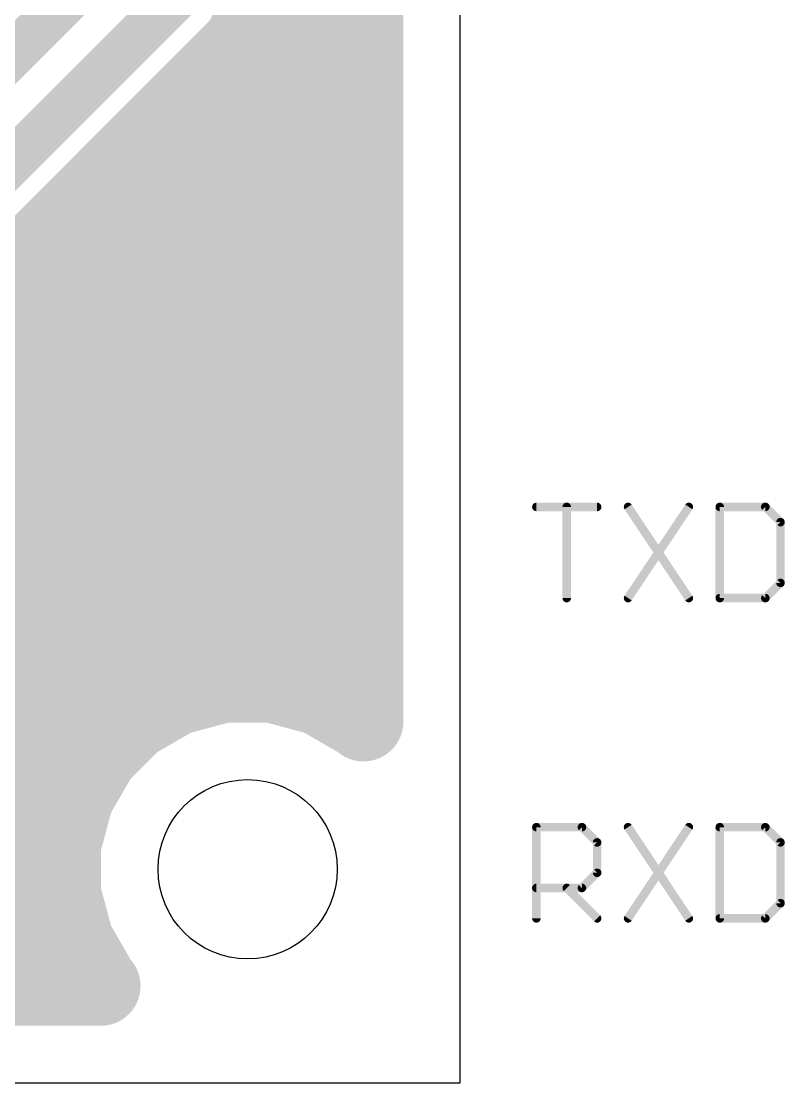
# Model space of a CAD drawing. Extents: x -16.2 to 78.2, y -6.3 to 50.2.
# Drawn here: x 63.59 to 77.22, y 0 to 18.94 of the extents above; entities that cross this region are included whole.
import ezdxf

# ---------------------------------------------------------------- set-up
doc = ezdxf.new("R2010")
doc.units = 0
for name, color, linetype in [('16', 175, 'CONTINUOUS'), ('20', 7, 'CONTINUOUS'), ('48', 253, 'CONTINUOUS')]:
    doc.layers.add(name, color=color, linetype=linetype)

msp = doc.modelspace()

# ---------------------------------------------------------------- linework, layer by layer
at = {"layer": '16'}
for points, const_width in [([(69.6978, 43.7199), (69.6978, 6.4451)], 1.4224), ([(67.7799, 19.0846), (67.7799, 30.7629)], 1.4224), ([(61.2775, 14.2875), (66.3575, 19.3675)], 0.8128), ([(61.9125, 16.8275), (64.4525, 19.3675)], 0.8128), ([(67.5633, 18.5618), (67.7799, 19.0846)], 1.4224), ([(62.0832, 13.0816), (67.5633, 18.5618)], 1.4224), ([(67.4928, 18.4912), (69.6978, 18.4912)], 1.4224), ([(66.0704, 17.0688), (69.6978, 17.0688)], 1.4224), ([(64.648, 15.6464), (69.6978, 15.6464)], 1.4224), ([(63.2256, 14.224), (69.6978, 14.224)], 1.4224), ([(61.3879, 12.8016), (69.6978, 12.8016)], 1.4224), ([(61.7205, 11.3792), (69.6978, 11.3792)], 1.4224), ([(61.7486, 9.9568), (69.6978, 9.9568)], 1.4224), ([(61.7802, 8.5344), (69.6978, 8.5344)], 1.4224), ([(61.8035, 7.112), (67.0954, 7.112)], 1.4224), ([(67.1895, 7.1372), (66.3432, 6.9105)], 1.4224), ([(68.0655, 7.1372), (67.1895, 7.1372)], 1.4224), ([(68.9117, 6.9105), (68.0655, 7.1372)], 1.4224), ([(68.1596, 7.112), (69.6978, 7.112)], 1.4224), ([(66.3432, 6.9105), (65.5846, 6.4724)], 1.4224), ([(69.6704, 6.4724), (68.9117, 6.9105)], 1.4224), ([(65.5846, 6.4724), (64.9651, 5.8529)], 1.4224), ([(69.6978, 6.4451), (69.6704, 6.4724)], 1.4224), ([(64.9651, 5.8529), (64.527, 5.0943)], 1.4224), ([(61.5612, 5.6896), (64.8708, 5.6896)], 1.4224), ([(64.527, 5.0943), (64.3003, 4.248)], 1.4224), ([(61.9125, 4.2672), (64.3054, 4.2672)], 1.4224), ([(64.3003, 4.248), (64.3003, 3.372)], 1.4224), ([(64.3003, 3.372), (64.527, 2.5257)], 1.4224), ([(61.3663, 2.8448), (64.4416, 2.8448)], 1.4224), ([(64.527, 2.5257), (64.9651, 1.7671)], 1.4224), ([(63.5, 2.54), (63.1825, 2.54)], 0.6096), ([(64.9651, 1.7671), (65.0049, 1.7272)], 1.4224), ([(65.0049, 1.7272), (36.9189, 1.7272)], 1.4224)]:
    msp.add_lwpolyline(points, dxfattribs=dict(at, const_width=const_width))
for points, const_width in [([(68.1084, 18.9485, 1), (67.4514, 19.2206)], 0.7112), ([(67.4243, 19.0846, 1), (68.1355, 19.0846)], 0.7112), ([(67.4928, 18.8468, 1), (67.4928, 18.1356)], 0.7112), ([(67.8148, 18.3103, 1), (67.3119, 18.8132)], 0.7112), ([(69.6978, 18.1356, 1), (69.6978, 18.8468)], 0.7112), ([(67.2348, 18.6979, 1), (67.8919, 18.4257)], 0.7112), ([(66.0704, 17.4244, 1), (66.0704, 16.7132)], 0.7112), ([(69.6978, 16.7132, 1), (69.6978, 17.4244)], 0.7112), ([(64.648, 16.002, 1), (64.648, 15.2908)], 0.7112), ([(69.6978, 15.2908, 1), (69.6978, 16.002)], 0.7112), ([(69.6978, 13.8684, 1), (69.6978, 14.5796)], 0.7112), ([(69.6978, 12.446, 1), (69.6978, 13.1572)], 0.7112), ([(69.6978, 11.0236, 1), (69.6978, 11.7348)], 0.7112), ([(69.6978, 9.6012, 1), (69.6978, 10.3124)], 0.7112), ([(69.6978, 8.1788, 1), (69.6978, 8.89)], 0.7112), ([(67.1895, 7.4928, 1), (67.1895, 6.7816)], 0.7112), ([(67.0954, 6.7564, 1), (67.0954, 7.4676)], 0.7112), ([(67.2815, 6.7937, 1), (67.0974, 7.4807)], 0.7112), ([(68.1576, 7.4807, 1), (67.9735, 6.7937)], 0.7112), ([(68.1596, 7.4676, 1), (68.1596, 6.7564)], 0.7112), ([(68.0655, 6.7816, 1), (68.0655, 7.4928)], 0.7112), ([(69.6978, 6.7564, 1), (69.6978, 7.4676)], 0.7112), ([(66.2512, 7.2539, 1), (66.4353, 6.567)], 0.7112), ([(66.521, 6.6025, 1), (66.1654, 7.2184)], 0.7112), ([(69.0896, 7.2184, 1), (68.7339, 6.6025)], 0.7112), ([(68.8197, 6.567, 1), (69.0038, 7.2539)], 0.7112), ([(65.4067, 6.7804, 1), (65.7624, 6.1645)], 0.7112), ([(65.836, 6.221, 1), (65.3331, 6.7239)], 0.7112), ([(69.9219, 6.7239, 1), (69.419, 6.221)], 0.7112), ([(69.4463, 6.1936, 1), (69.9493, 6.6965)], 0.7112), ([(69.4926, 6.1645, 1), (69.8482, 6.7804)], 0.7112), ([(69.3422, 6.4451, 1), (70.0534, 6.4451)], 0.7112), ([(64.7136, 6.1044, 1), (65.2165, 5.6015)], 0.7112), ([(65.273, 5.6751, 1), (64.6571, 6.0307)], 0.7112), ([(64.8708, 5.334, 1), (64.8708, 6.0452)], 0.7112), ([(64.8705, 5.0022, 1), (64.1836, 5.1863)], 0.7112), ([(64.2191, 5.2721, 1), (64.835, 4.9164)], 0.7112), ([(64.6559, 4.248, 1), (63.9447, 4.248)], 0.7112), ([(64.3054, 3.9116, 1), (64.3054, 4.6228)], 0.7112), ([(63.9568, 4.3401, 1), (64.6438, 4.156)], 0.7112), ([(64.6438, 3.464, 1), (63.9568, 3.2799)], 0.7112), ([(63.9447, 3.372, 1), (64.6559, 3.372)], 0.7112), ([(64.4416, 2.4892, 1), (64.4416, 3.2004)], 0.7112), ([(64.835, 2.7035, 1), (64.2191, 2.3479)], 0.7112), ([(63.5, 2.3876, 1), (63.5, 2.6924)], 0.3048), ([(64.1836, 2.4337, 1), (64.8705, 2.6178)], 0.7112), ([(65.2165, 2.0185, 1), (64.7136, 1.5156)], 0.7112), ([(64.6571, 1.5892, 1), (65.273, 1.9449)], 0.7112), ([(64.7535, 1.4757, 1), (65.2564, 1.9787)], 0.7112), ([(65.0049, 1.3716, 1), (65.0049, 2.0828)], 0.7112)]:
    msp.add_lwpolyline(points, format="xyb", dxfattribs=dict(at, const_width=const_width))
at = {"layer": '20'}
for p, q in [((71.425, 0), (71.425, 50.155)), ((-0.3175, 0), (71.425, 0))]:
    msp.add_line(p, q, dxfattribs=at)
msp.add_circle((67.6275, 3.81), 1.6, dxfattribs=at)
at = {"layer": '48', "const_width": 0.1524}
for points in [[(72.7837, 10.2757), (73.8684, 10.2757)], [(73.326, 8.6487), (73.326, 10.2757)], [(74.4209, 10.2757), (75.5055, 8.6487)], [(75.5055, 10.2757), (74.4209, 8.6487)], [(76.058, 10.2757), (76.058, 8.6487)], [(76.8715, 10.2757), (76.058, 10.2757)], [(77.1427, 10.0045), (76.8715, 10.2757)], [(77.1427, 8.9199), (77.1427, 10.0045)], [(76.8715, 8.6487), (77.1427, 8.9199)], [(76.058, 8.6487), (76.8715, 8.6487)], [(72.7837, 2.9337), (72.7837, 4.5607)], [(72.7837, 4.5607), (73.5972, 4.5607)], [(73.5972, 4.5607), (73.8684, 4.2895)], [(74.4209, 4.5607), (75.5055, 2.9337)], [(75.5055, 4.5607), (74.4209, 2.9337)], [(76.058, 4.5607), (76.058, 2.9337)], [(76.8715, 4.5607), (76.058, 4.5607)], [(77.1427, 4.2895), (76.8715, 4.5607)], [(73.8684, 4.2895), (73.8684, 3.7472)], [(77.1427, 3.2049), (77.1427, 4.2895)], [(73.8684, 3.7472), (73.5972, 3.476)], [(73.5972, 3.476), (72.7837, 3.476)], [(73.326, 3.476), (73.8684, 2.9337)], [(76.8715, 2.9337), (77.1427, 3.2049)], [(76.058, 2.9337), (76.8715, 2.9337)]]:
    msp.add_lwpolyline(points, dxfattribs=at)
at = {"layer": '48', "const_width": 0.0762}
for points in [[(72.7837, 10.3138, 1), (72.7837, 10.2376)], [(73.3641, 10.2757, 1), (73.2879, 10.2757)], [(73.8684, 10.2376, 1), (73.8684, 10.3138)], [(74.4526, 10.2968, 1), (74.3892, 10.2546)], [(75.5372, 10.2546, 1), (75.4738, 10.2968)], [(76.0961, 10.2757, 1), (76.0199, 10.2757)], [(76.058, 10.3138, 1), (76.058, 10.2376)], [(76.8984, 10.3026, 1), (76.8446, 10.2487)], [(76.8715, 10.2376, 1), (76.8715, 10.3138)], [(77.1808, 10.0045, 1), (77.1046, 10.0045)], [(77.1157, 9.9776, 1), (77.1696, 10.0315)], [(77.1046, 8.9199, 1), (77.1808, 8.9199)], [(77.1696, 8.8929, 1), (77.1157, 8.9468)], [(76.058, 8.6868, 1), (76.058, 8.6106)], [(76.8446, 8.6756, 1), (76.8984, 8.6218)], [(76.8715, 8.6106, 1), (76.8715, 8.6868)], [(73.2879, 8.6487, 1), (73.3641, 8.6487)], [(74.3892, 8.6698, 1), (74.4526, 8.6276)], [(75.4738, 8.6276, 1), (75.5372, 8.6698)], [(76.0199, 8.6487, 1), (76.0961, 8.6487)], [(72.8218, 4.5607, 1), (72.7456, 4.5607)], [(72.7837, 4.5988, 1), (72.7837, 4.5226)], [(73.6241, 4.5876, 1), (73.5703, 4.5337)], [(73.5972, 4.5226, 1), (73.5972, 4.5988)], [(74.4526, 4.5818, 1), (74.3892, 4.5396)], [(75.5372, 4.5396, 1), (75.4738, 4.5818)], [(76.0961, 4.5607, 1), (76.0199, 4.5607)], [(76.058, 4.5988, 1), (76.058, 4.5226)], [(76.8984, 4.5876, 1), (76.8446, 4.5337)], [(76.8715, 4.5226, 1), (76.8715, 4.5988)], [(73.9065, 4.2895, 1), (73.8303, 4.2895)], [(77.1808, 4.2895, 1), (77.1046, 4.2895)], [(73.8414, 4.2626, 1), (73.8953, 4.3165)], [(77.1157, 4.2626, 1), (77.1696, 4.3165)], [(73.8953, 3.7203, 1), (73.8414, 3.7741)], [(73.8303, 3.7472, 1), (73.9065, 3.7472)], [(72.7837, 3.5141, 1), (72.7837, 3.4379)], [(73.353, 3.503, 1), (73.2991, 3.4491)], [(73.5703, 3.503, 1), (73.6241, 3.4491)], [(73.5972, 3.4379, 1), (73.5972, 3.5141)], [(77.1046, 3.2049, 1), (77.1808, 3.2049)], [(77.1696, 3.1779, 1), (77.1157, 3.2318)], [(72.7456, 2.9337, 1), (72.8218, 2.9337)], [(73.8414, 2.9068, 1), (73.8953, 2.9606)], [(74.3892, 2.9548, 1), (74.4526, 2.9126)], [(75.4738, 2.9126, 1), (75.5372, 2.9548)], [(76.058, 2.9718, 1), (76.058, 2.8956)], [(76.0199, 2.9337, 1), (76.0961, 2.9337)], [(76.8446, 2.9606, 1), (76.8984, 2.9068)], [(76.8715, 2.8956, 1), (76.8715, 2.9718)]]:
    msp.add_lwpolyline(points, format="xyb", dxfattribs=at)

doc.saveas('drawing.dxf')
